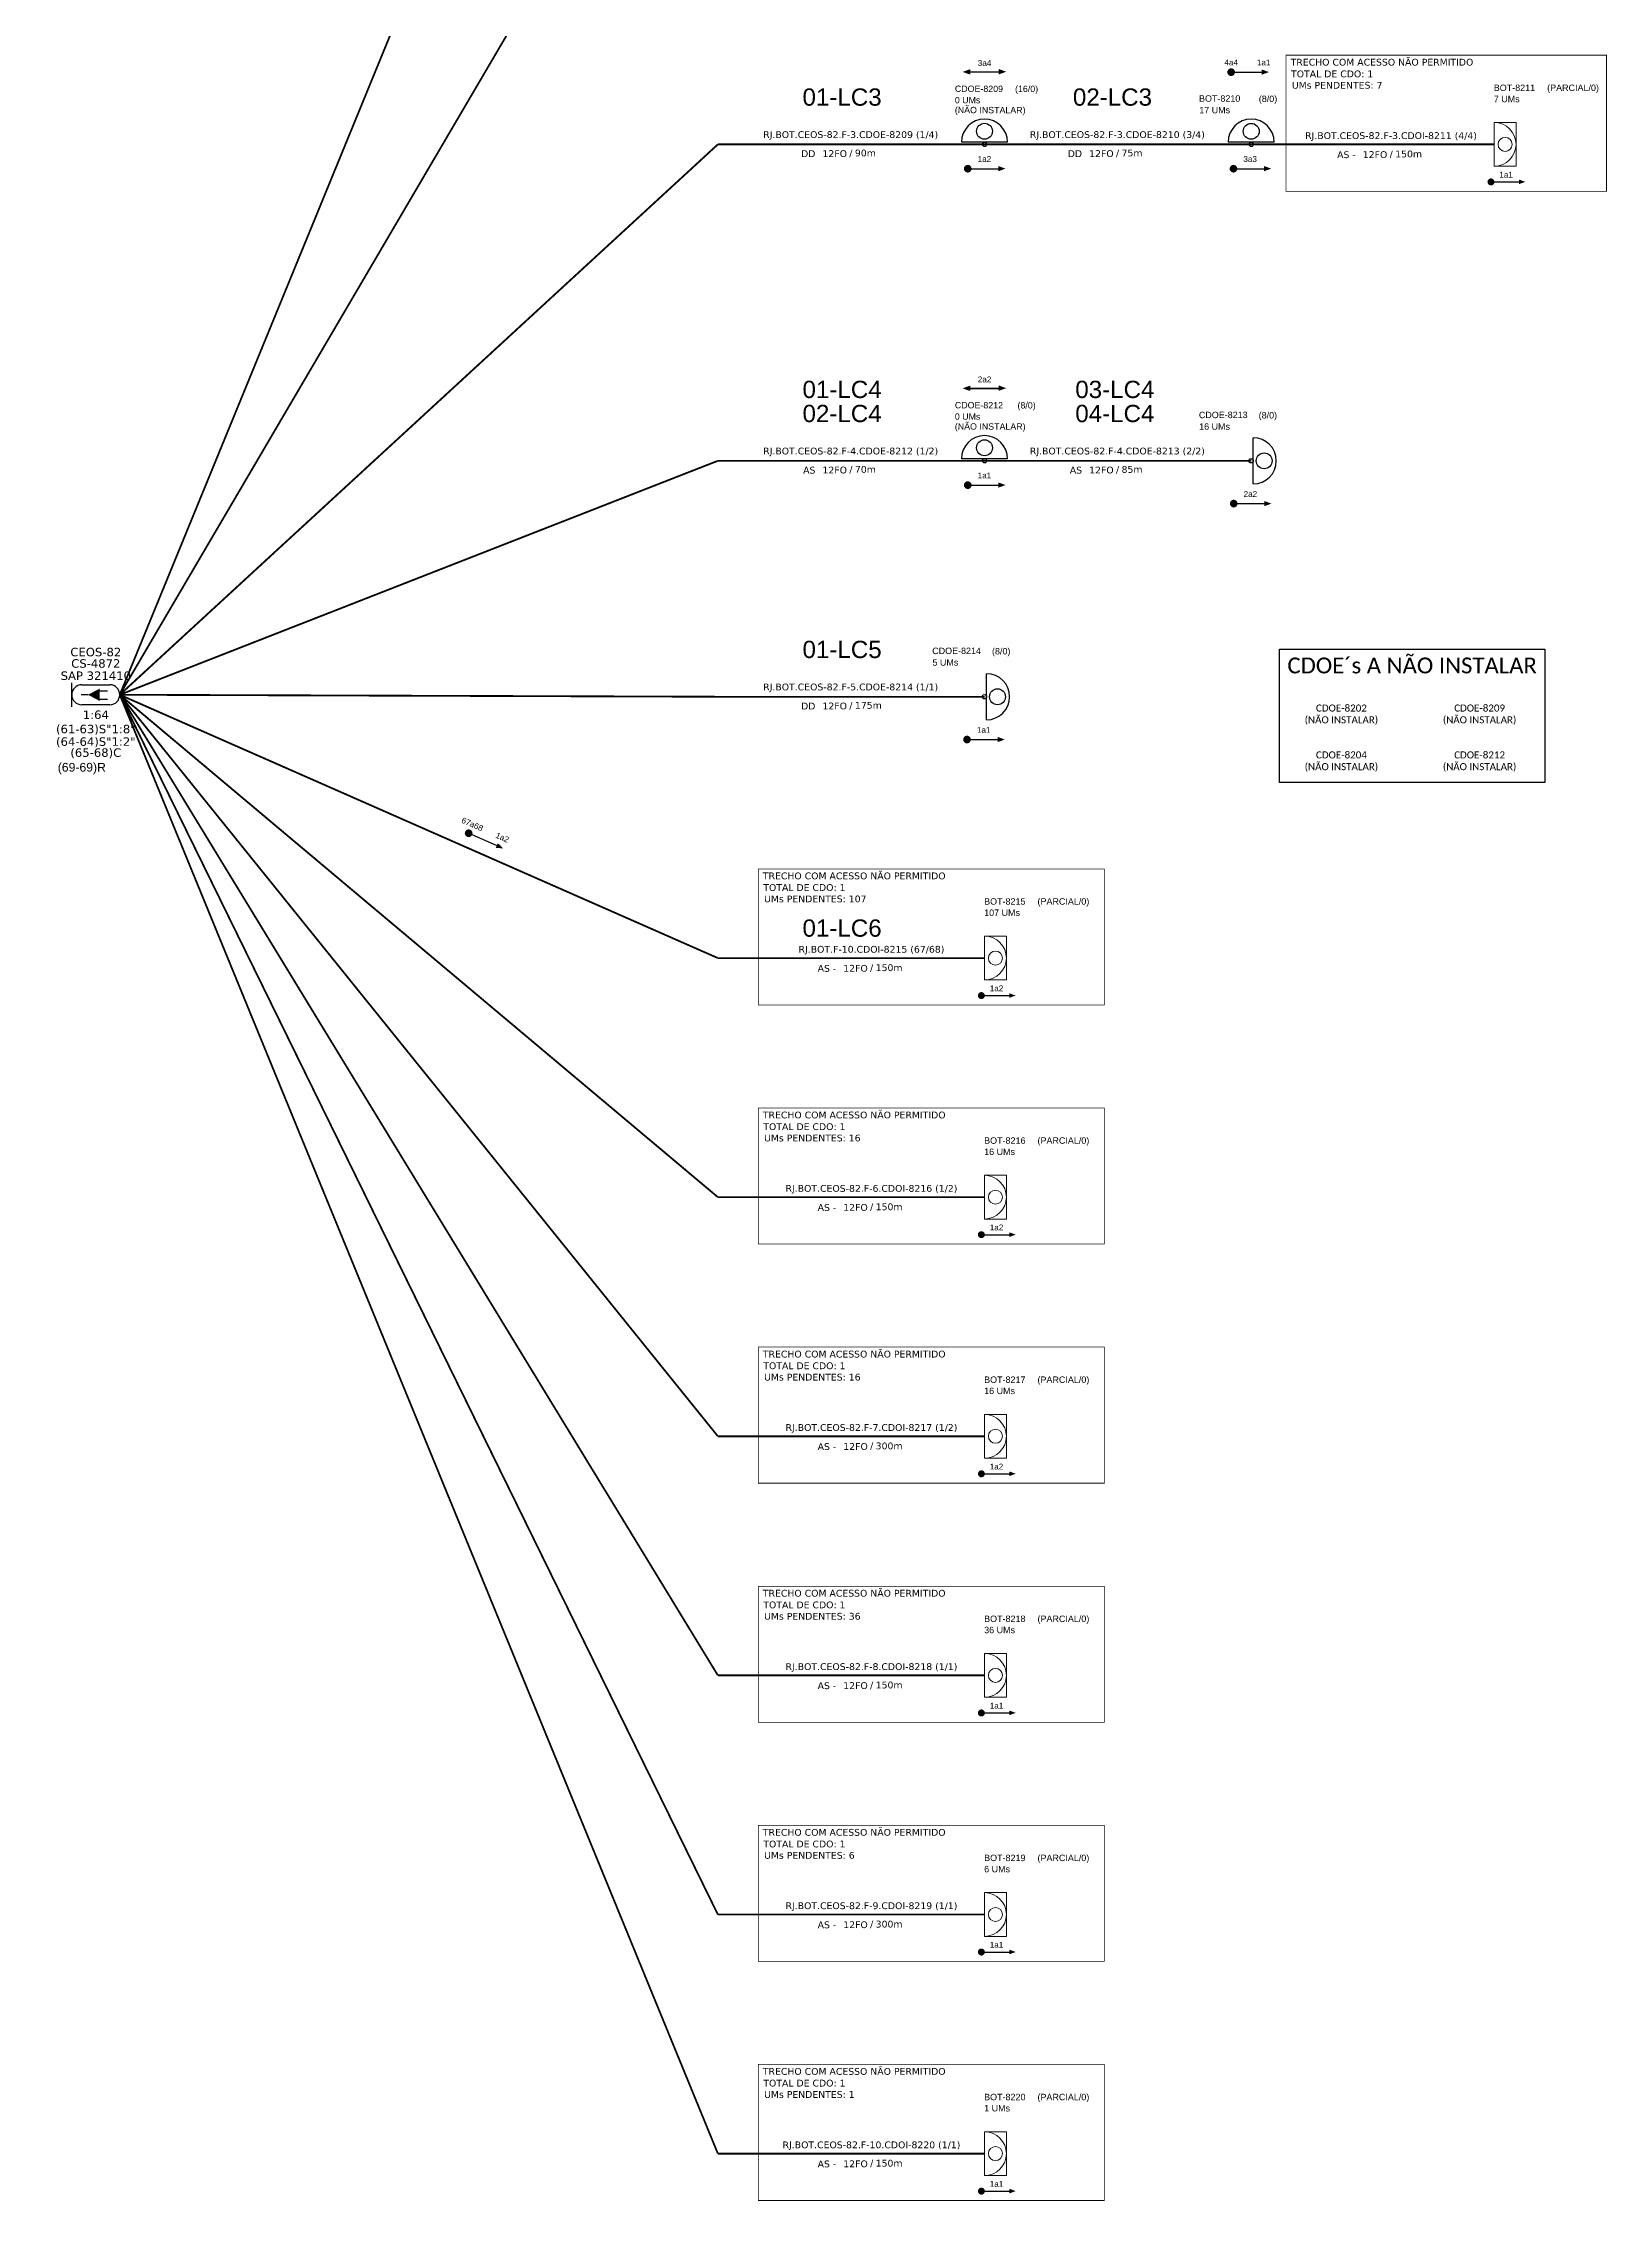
# Model space of a CAD drawing. Header units: millimetres. Extents: x -306105675 to -306105231, y 404252282 to 404253351.
# Drawn here: x -306105675 to -306105231, y 404252282 to 404252894 of the extents above; entities that cross this region are included whole.
import ezdxf
from ezdxf.enums import TextEntityAlignment as Align

# ---------------------------------------------------------------- set-up
doc = ezdxf.new("R2010")
doc.units = ezdxf.units.MM
doc.linetypes.add('ARILSUPP', pattern=[2.98, 1.42, -0.71, 0.14, -0.71])
for name, color, linetype, lineweight in [("20.0-LEGENDA DOS CDO'S", 1, 'Continuous', 0), ('20.1-CDO_INTERIOR', 1, 'Continuous', 0), ('20.2-CDO_POSTE', 1, 'Continuous', 5), ('40.1-ETIQUETAS', 1, 'Continuous', 20)]:
    doc.layers.add(name, color=color, linetype=linetype, lineweight=lineweight)
for name, color, linetype in [('20.4-CEOS', 1, 'Continuous'), ('CAP a instalar', 1, 'Continuous'), ('label_cabos', 7, 'Continuous'), ('LC1', 3, 'Continuous'), ('PROJETO_FTTH', 1, 'Continuous'), ('SETA', 7, 'Continuous'), ('UNIFILAR', 7, 'Continuous')]:
    doc.layers.add(name, color=color, linetype=linetype)
doc.styles.add('ARIAL', font='arial.ttf')
doc.styles.add('siredit', font='verdana.ttf')
doc.linetypes.add('FENCELINE1', pattern='A,0.25,-0.1,[133,ltypeshp.shx,S=0.1,R=0,X=-0.1,Y=0],-0.1,1', length=1.45)

# ---------------------------------------------------------------- blocks, each defined once
blk = doc.blocks.new('CEOS_RP_CT_DRT')
at = {"layer": '20.4-CEOS', "color": 0}
for p, q in [((-4.54, 1.19), (-1.19, 1.19)), ((-1.19, -1.19), (-4.54, -1.19))]:
    blk.add_line(p, q, dxfattribs=at)
for points in [[(-5.73, -1.43), (-5.73, 1.44)], [(-3.79, 0), (-4.59, 0)], [(-2.47, 0.48), (-1.45, 0.48)], [(-2.47, -0.52), (-1.45, -0.52)]]:
    blk.add_lwpolyline(points, dxfattribs=at)
blk.add_lwpolyline([(-3.79, 0, 0, 1.47, 0), (-2.41, 0, 1.47, 1.47, 0)], format="xyseb", dxfattribs=at)
for centre, start, end in [((-4.54, 0), 90, 270), ((-1.19, 0), 270, 90)]:
    blk.add_arc(centre, 1.19, start, end, dxfattribs=at)
at = {"layer": '20.4-CEOS', "color": 7, "style": 'siredit'}
for tag, p in [('Nº_DA_CEOS', (-2.86, 5.6)), ('LOCAL', (-2.86, 4.24)), ('SAP', (-2.86, 2.78)), ('RACIO_SPLITAGEM', (-2.86, -1.88)), ('FIBRAS_SPLITTER', (-2.86, -3.58)), ('FIBRAS_TOP_C', (-2.86, -5.08)), ('RESERVA_FINAIS', (-2.86, -6.39))]:
    blk.add_attdef(tag, text='', height=1.01, dxfattribs=at).set_placement(p, align=Align.TOP_CENTER)
blk = doc.blocks.new('ETIQUETA_RS5F')
at = {"layer": '40.1-ETIQUETAS', "color": 0, "style": 'siredit'}
blk.add_text('/', height=1.5, dxfattribs=at).set_placement((1.58, -1.95), align=Align.MIDDLE_RIGHT)
for tag, p in [('ETIQUETA_R_PRIMARIA', (1.21, 4.1)), ('ETIQUETA_R_SECUNDARIA', (1.21, 2.1)), ('F_ATIVAS/F_MORTAS', (1.14, -4.24))]:
    blk.add_attdef(tag, text='', height=1.5, dxfattribs=at).set_placement(p, align=Align.MIDDLE_CENTER)
for tag, p in [('TIPO_CABO', (-6.58, -2.12)), ('CAP_CABO', (0.4, -2.09))]:
    blk.add_attdef(tag, text='', height=1.5, dxfattribs=at).set_placement(p, align=Align.MIDDLE_RIGHT)
blk.add_attdef('METROS', text='', height=1.5, dxfattribs=at).set_placement((2.14, -1.95), align=Align.MIDDLE_LEFT)
for tag, p in [('FUSÃO_1', (0.85, -8.39)), ('FUSÃO_2', (0.85, -10.6)), ('FUSÃO_3', (0.85, -12.93)), ('FUSÃO_4', (0.85, -15.14)), ('FUSÃO_5', (0.85, -17.16))]:
    blk.add_attdef(tag, text='', height=1.5, dxfattribs=at).set_placement(p, align=Align.CENTER)
blk = doc.blocks.new('CDOI_INT')
at = {"layer": '20.1-CDO_INTERIOR', "color": 0, "lineweight": 18}
blk.add_lwpolyline([(4.25, -4.25), (4.25, 4.25), (0, 4.25), (0, -4.25)], close=True, dxfattribs=at)
blk.add_circle((2.12, 0), 1.36, dxfattribs=at)
blk.add_arc((0, 0), 4.25, 270, 90, dxfattribs=at)
at = {"layer": "20.0-LEGENDA DOS CDO'S", "color": 0, "style": 'ARIAL'}
for tag, p in [('CDO_N', (-0.08, 10.38)), ('SURVEY', (-0.08, 8.2)), ('SPLITER_1', (21.18, 10.38)), ('SPLITER_2', (21.19, 8.68)), ('SAP', (-0.08, 6.23)), ('1:XX', (5.94, -2.22)), ('UMS', (5.94, -4.24))]:
    blk.add_attdef(tag, p, '', height=1.36, dxfattribs=at)
blk.add_attdef('FIBRAS_UTILIZADAS', text='', height=1.36, dxfattribs=at).set_placement((15.34, 10.38), align=Align.CENTER)
blk = doc.blocks.new('SAN')
at = {"layer": 'SETA'}
blk.add_lwpolyline([(-2.58, 0), (6.02, 0)], dxfattribs=at)
for points in [[(-2.1, -0.66), (-3.93, 0), (-2.1, 0.67)], [(5.33, 0.68), (7.16, 0.01), (5.33, -0.65)]]:
    blk.add_solid(points, dxfattribs=at)
blk = doc.blocks.new('CDOE POSTE_')
at = {"color": 1}
blk.add_line((12.92, -5.49), (-2.38, -5.49), dxfattribs=at)
for centre, radius in [((5.27, -1.86), 2.64), ((5.27, -6.2), 0.708)]:
    blk.add_circle(centre, radius, dxfattribs=at)
blk.add_arc((5.27, -5.49), 7.65, 0, 180, dxfattribs=at)
blk = doc.blocks.new('CDOE-TEXTO PADRÃO')
at = {"layer": "20.0-LEGENDA DOS CDO'S", "color": 0, "style": 'ARIAL'}
for tag, p in [('CDO_N', (0.49, 7.39)), ('CORDOALHA', (0.5, 4.33)), ('SAP', (0.51, 1.67)), ('SPLITER_1', (0.59, -0.91)), ('SPLITER_2', (0.6, -3.55)), ('(XX-XX_F)S', (0.54, -8.29)), ('(XX-XX_L)S', (0.55, -10.83)), ('UMS', (0.55, -13.15))]:
    blk.add_attdef(tag, p, '', height=1.7, rotation=0.118, dxfattribs=at)
blk.add_attdef('FIBRAS_UTILIZADAS', text='', height=1.7, rotation=0.118, dxfattribs=at).set_placement((19.77, 7.43), align=Align.CENTER)
blk = doc.blocks.new('CDOE_CT_POSTE')
at = {"layer": "20.0-LEGENDA DOS CDO'S", "color": 0, "style": 'ARIAL'}
for tag, p in [('CDO_N', (0.12, 5.25)), ('CORDOALHA', (0.12, 4.02)), ('SAP', (0.12, 2.96)), ('1:XX', (0.14, 1.23)), ('UMS', (0.14, 0.22))]:
    blk.add_attdef(tag, p, '', height=0.68, rotation=0.118, dxfattribs=at)
blk.add_attdef('FIBRAS_UTILIZADAS', text='', height=0.68, rotation=0.118, dxfattribs=at).set_placement((7.83, 5.26), align=Align.CENTER)
blk = doc.blocks.new('A$C345E3DD5')
at = {"color": 8}
blk.add_line((0.04, 4.18), (-13.05, 4.18), dxfattribs=at)
for centre, major_axis, start_param, end_param in [((-6.51, 4.18), (-4.63, 4.63), 3.926991, 7.068583), ((-6.51, 7.29), (1.6, 1.6), 5.497787, 11.780972), ((-6.5, 3.58), (-0.428, 0.428), 3.926991, 10.210176)]:
    blk.add_ellipse(centre, major_axis=major_axis, ratio=1, start_param=start_param, end_param=end_param, dxfattribs=at)

msp = doc.modelspace()

# ---------------------------------------------------------------- linework, layer by layer
at = {"color": 3, "const_width": 0.2}
for points in [[(-306105231.26, 404252852.09), (-306105322.18, 404252852.09), (-306105322.18, 404252890.69), (-306105231.26, 404252890.69)], [(-306105373.7, 404252621.31), (-306105471.91, 404252621.31), (-306105471.91, 404252659.9), (-306105373.7, 404252659.9)], [(-306105373.7, 404252553.49), (-306105471.91, 404252553.49), (-306105471.91, 404252592.08), (-306105373.7, 404252592.08)], [(-306105373.7, 404252485.67), (-306105471.91, 404252485.67), (-306105471.91, 404252524.26), (-306105373.7, 404252524.26)], [(-306105373.7, 404252417.85), (-306105471.91, 404252417.85), (-306105471.91, 404252456.44), (-306105373.7, 404252456.44)], [(-306105373.7, 404252350.03), (-306105471.91, 404252350.03), (-306105471.91, 404252388.62), (-306105373.7, 404252388.62)], [(-306105373.7, 404252282.21), (-306105471.91, 404252282.21), (-306105471.91, 404252320.81), (-306105373.7, 404252320.81)]]:
    msp.add_lwpolyline(points, close=True, dxfattribs=at)
for points, const_width in [([(-306105338.29, 404252885.88, 1), (-306105337.19, 404252885.88, 1)], 1.1), ([(-306105413.01, 404252858.49, 1), (-306105411.91, 404252858.49, 1)], 1.1), ([(-306105337.63, 404252858.49, 1), (-306105336.53, 404252858.49, 1)], 1.1), ([(-306105264.53, 404252854.74, 1), (-306105263.53, 404252854.74, 1)], 1), ([(-306105264.53, 404252854.74, 1), (-306105263.53, 404252854.74, 1)], 1), ([(-306105413.01, 404252768.74, 1), (-306105411.91, 404252768.74, 1)], 1.1), ([(-306105337.08, 404252764.04, 1), (-306105336.96, 404252762.94, 1)], 1.1), ([(-306105412.73, 404252697.12, 1), (-306105412.61, 404252696.03, 1)], 1.1), ([(-306105554.55, 404252670.23, 1), (-306105553.54, 404252669.79, 1)], 1.1), ([(-306105409.1, 404252623.96, 1), (-306105408.1, 404252623.96, 1)], 1), ([(-306105409.1, 404252623.96, 1), (-306105408.1, 404252623.96, 1)], 1), ([(-306105409.1, 404252556.14, 1), (-306105408.1, 404252556.14, 1)], 1), ([(-306105409.1, 404252556.14, 1), (-306105408.1, 404252556.14, 1)], 1), ([(-306105409.1, 404252488.32, 1), (-306105408.1, 404252488.32, 1)], 1), ([(-306105409.1, 404252488.32, 1), (-306105408.1, 404252488.32, 1)], 1), ([(-306105409.1, 404252420.5, 1), (-306105408.1, 404252420.5, 1)], 1), ([(-306105409.1, 404252420.5, 1), (-306105408.1, 404252420.5, 1)], 1), ([(-306105409.1, 404252352.68, 1), (-306105408.1, 404252352.68, 1)], 1), ([(-306105409.1, 404252352.68, 1), (-306105408.1, 404252352.68, 1)], 1), ([(-306105409.1, 404252284.86, 1), (-306105408.1, 404252284.86, 1)], 1), ([(-306105409.1, 404252284.86, 1), (-306105408.1, 404252284.86, 1)], 1)]:
    msp.add_lwpolyline(points, format="xyb", close=True, dxfattribs=dict(const_width=const_width))
at = {"layer": 'CAP a instalar', "linetype": 'FENCELINE1', "ltscale": 7, "const_width": 0.513}
for points in [[(-306105483.35, 404253123.06), (-306105653.02, 404252709.28)], [(-306105483.35, 404252775.64), (-306105653.02, 404252709.28)], [(-306105407.7, 404252775.64), (-306105483.35, 404252775.64)], [(-306105332.05, 404252775.64), (-306105407.7, 404252775.64)], [(-306105483.35, 404252634.6), (-306105653.02, 404252709.28)], [(-306105407.7, 404252634.6), (-306105483.35, 404252634.6)]]:
    msp.add_lwpolyline(points, dxfattribs=at)
at = {"layer": 'CAP a instalar', "ltscale": 7, "const_width": 0.513}
for points in [[(-306105483.35, 404252998.44), (-306105653.02, 404252709.28)], [(-306105483.35, 404252865.39), (-306105653.02, 404252709.28)], [(-306105407.7, 404252865.39), (-306105483.35, 404252865.39)], [(-306105332.05, 404252865.39), (-306105407.7, 404252865.39)], [(-306105407.7, 404252708.72), (-306105483.35, 404252708.72), (-306105653.02, 404252709.28)]]:
    msp.add_lwpolyline(points, dxfattribs=at)
at = {"layer": 'CAP a instalar', "color": 8, "linetype": 'FENCELINE1', "ltscale": 7, "const_width": 0.513}
for points in [[(-306105263.12, 404252865.39), (-306105332.05, 404252865.39)], [(-306105483.35, 404252566.79), (-306105653.02, 404252709.28)], [(-306105483.35, 404252498.97), (-306105653.02, 404252709.28)], [(-306105483.35, 404252431.15), (-306105653.02, 404252709.28)], [(-306105483.35, 404252363.33), (-306105653.02, 404252709.28)], [(-306105483.35, 404252295.51), (-306105653.02, 404252709.28)], [(-306105407.7, 404252566.79), (-306105483.35, 404252566.79)], [(-306105407.7, 404252498.97), (-306105483.35, 404252498.97)], [(-306105407.7, 404252431.15), (-306105483.35, 404252431.15)], [(-306105407.7, 404252363.33), (-306105483.35, 404252363.33)], [(-306105407.7, 404252295.51), (-306105483.35, 404252295.51)]]:
    msp.add_lwpolyline(points, dxfattribs=at)
at = {"layer": 'PROJETO_FTTH', "color": 2, "ltscale": 2}
msp.add_lwpolyline([(-306105324.06, 404252722.25), (-306105248.76, 404252722.25), (-306105248.76, 404252684.39), (-306105324.06, 404252684.39)], close=True, dxfattribs=at)
at = {"layer": 'SETA'}
for points in [[(-306105337.74, 404252885.88), (-306105328.28, 404252885.88)], [(-306105412.46, 404252858.49), (-306105403, 404252858.49)], [(-306105337.08, 404252858.49), (-306105327.62, 404252858.49)], [(-306105264.03, 404252854.74), (-306105255.43, 404252854.74)], [(-306105264.03, 404252854.74), (-306105255.43, 404252854.74)], [(-306105412.46, 404252768.74), (-306105403, 404252768.74)], [(-306105337.02, 404252763.49), (-306105327.56, 404252763.49)], [(-306105412.67, 404252696.57), (-306105403.22, 404252696.57)], [(-306105554.04, 404252670.01), (-306105545.39, 404252666.2)], [(-306105408.6, 404252623.96), (-306105400, 404252623.96)], [(-306105408.6, 404252623.96), (-306105400, 404252623.96)], [(-306105408.6, 404252556.14), (-306105400, 404252556.14)], [(-306105408.6, 404252556.14), (-306105400, 404252556.14)], [(-306105408.6, 404252488.32), (-306105400, 404252488.32)], [(-306105408.6, 404252488.32), (-306105400, 404252488.32)], [(-306105408.6, 404252420.5), (-306105400, 404252420.5)], [(-306105408.6, 404252420.5), (-306105400, 404252420.5)], [(-306105408.6, 404252352.68), (-306105400, 404252352.68)], [(-306105408.6, 404252352.68), (-306105400, 404252352.68)], [(-306105408.6, 404252284.86), (-306105400, 404252284.86)], [(-306105408.6, 404252284.86), (-306105400, 404252284.86)]]:
    msp.add_lwpolyline(points, dxfattribs=at)
for points in [[(-306105329.04, 404252886.62), (-306105327.02, 404252885.89), (-306105329.04, 404252885.16)], [(-306105403.76, 404252859.24), (-306105401.75, 404252858.51), (-306105403.76, 404252857.77)], [(-306105328.38, 404252859.24), (-306105326.37, 404252858.51), (-306105328.38, 404252857.77)], [(-306105256.12, 404252855.42), (-306105254.29, 404252854.76), (-306105256.12, 404252854.09)], [(-306105256.12, 404252855.42), (-306105254.29, 404252854.76), (-306105256.12, 404252854.09)], [(-306105403.76, 404252769.49), (-306105401.75, 404252768.76), (-306105403.76, 404252768.02)], [(-306105328.32, 404252764.24), (-306105326.31, 404252763.51), (-306105328.32, 404252762.77)], [(-306105403.98, 404252697.32), (-306105401.96, 404252696.59), (-306105403.98, 404252695.85)], [(-306105545.78, 404252667.19), (-306105544.23, 404252665.71), (-306105546.37, 404252665.85)], [(-306105400.69, 404252624.64), (-306105398.86, 404252623.97), (-306105400.69, 404252623.31)], [(-306105400.69, 404252624.64), (-306105398.86, 404252623.97), (-306105400.69, 404252623.31)], [(-306105400.69, 404252556.82), (-306105398.86, 404252556.15), (-306105400.69, 404252555.49)], [(-306105400.69, 404252556.82), (-306105398.86, 404252556.15), (-306105400.69, 404252555.49)], [(-306105400.69, 404252489), (-306105398.86, 404252488.33), (-306105400.69, 404252487.67)], [(-306105400.69, 404252489), (-306105398.86, 404252488.33), (-306105400.69, 404252487.67)], [(-306105400.69, 404252421.18), (-306105398.86, 404252420.52), (-306105400.69, 404252419.85)], [(-306105400.69, 404252421.18), (-306105398.86, 404252420.52), (-306105400.69, 404252419.85)], [(-306105400.69, 404252353.36), (-306105398.86, 404252352.7), (-306105400.69, 404252352.03)], [(-306105400.69, 404252353.36), (-306105398.86, 404252352.7), (-306105400.69, 404252352.03)], [(-306105400.69, 404252285.54), (-306105398.86, 404252284.88), (-306105400.69, 404252284.21)], [(-306105400.69, 404252285.54), (-306105398.86, 404252284.88), (-306105400.69, 404252284.21)]]:
    msp.add_solid(points, dxfattribs=at)

# ---------------------------------------------------------------- block references
for p in [(-306105401.2, 404252861.81), (-306105401.2, 404252772.06)]:
    msp.add_blockref('A$C345E3DD5', p)
at = {"layer": '20.1-CDO_INTERIOR', "color": 8, "ltscale": 11}
ref = msp.add_blockref('CDOI_INT', (-306105263.12, 404252865.39), dxfattribs=dict(at, xscale=1.458499505982035, yscale=1.458499505982035, zscale=1.458499505982035))
ref.add_attrib('CDO_N', 'BOT-8211', (-306105263.24, 404252880.53), dxfattribs={"layer": "20.0-LEGENDA DOS CDO'S", "color": 0, "height": 1.82, "style": 'ARIAL'})
ref.add_attrib('FIBRAS_UTILIZADAS', '(PARCIAL/0)', dxfattribs={"layer": "20.0-LEGENDA DOS CDO'S", "color": 0, "height": 1.82, "style": 'ARIAL'}).set_placement((-306105240.75, 404252880.53), align=Align.CENTER)
ref.add_attrib('SURVEY', '7 UMs', (-306105263.24, 404252877.35), dxfattribs={"layer": "20.0-LEGENDA DOS CDO'S", "color": 0, "height": 1.82, "style": 'ARIAL'})
at = {"layer": '20.1-CDO_INTERIOR', "ltscale": 11}
ref = msp.add_blockref('CDOI_INT', (-306105407.7, 404252634.6), dxfattribs=dict(at, xscale=1.458499505982035, yscale=1.458499505982035, zscale=1.458499505982035))
ref.add_attrib('CDO_N', 'BOT-8215', (-306105407.82, 404252649.75), dxfattribs={"layer": "20.0-LEGENDA DOS CDO'S", "color": 0, "height": 1.82, "style": 'ARIAL'})
ref.add_attrib('FIBRAS_UTILIZADAS', '(PARCIAL/0)', dxfattribs={"layer": "20.0-LEGENDA DOS CDO'S", "color": 0, "height": 1.82, "style": 'ARIAL'}).set_placement((-306105385.33, 404252649.75), align=Align.CENTER)
ref.add_attrib('SURVEY', '107 UMs', (-306105407.81, 404252646.56), dxfattribs={"layer": "20.0-LEGENDA DOS CDO'S", "color": 0, "height": 1.82, "style": 'ARIAL'})
at = {"layer": '20.1-CDO_INTERIOR', "color": 8, "ltscale": 11}
ref = msp.add_blockref('CDOI_INT', (-306105407.7, 404252566.79), dxfattribs=dict(at, xscale=1.458499505982035, yscale=1.458499505982035, zscale=1.458499505982035))
ref.add_attrib('CDO_N', 'BOT-8216', (-306105407.82, 404252581.93), dxfattribs={"layer": "20.0-LEGENDA DOS CDO'S", "color": 0, "height": 1.82, "style": 'ARIAL'})
ref.add_attrib('FIBRAS_UTILIZADAS', '(PARCIAL/0)', dxfattribs={"layer": "20.0-LEGENDA DOS CDO'S", "color": 0, "height": 1.82, "style": 'ARIAL'}).set_placement((-306105385.33, 404252581.93), align=Align.CENTER)
ref.add_attrib('SURVEY', '16 UMs', (-306105407.81, 404252578.75), dxfattribs={"layer": "20.0-LEGENDA DOS CDO'S", "color": 0, "height": 1.82, "style": 'ARIAL'})
ref = msp.add_blockref('CDOI_INT', (-306105407.7, 404252498.97), dxfattribs=dict(at, xscale=1.458499505982035, yscale=1.458499505982035, zscale=1.458499505982035))
ref.add_attrib('CDO_N', 'BOT-8217', (-306105407.82, 404252514.11), dxfattribs={"layer": "20.0-LEGENDA DOS CDO'S", "color": 0, "height": 1.82, "style": 'ARIAL'})
ref.add_attrib('FIBRAS_UTILIZADAS', '(PARCIAL/0)', dxfattribs={"layer": "20.0-LEGENDA DOS CDO'S", "color": 0, "height": 1.82, "style": 'ARIAL'}).set_placement((-306105385.33, 404252514.11), align=Align.CENTER)
ref.add_attrib('SURVEY', '16 UMs', (-306105407.81, 404252510.93), dxfattribs={"layer": "20.0-LEGENDA DOS CDO'S", "color": 0, "height": 1.82, "style": 'ARIAL'})
ref = msp.add_blockref('CDOI_INT', (-306105407.7, 404252431.15), dxfattribs=dict(at, xscale=1.458499505982035, yscale=1.458499505982035, zscale=1.458499505982035))
ref.add_attrib('CDO_N', 'BOT-8218', (-306105407.82, 404252446.29), dxfattribs={"layer": "20.0-LEGENDA DOS CDO'S", "color": 0, "height": 1.82, "style": 'ARIAL'})
ref.add_attrib('FIBRAS_UTILIZADAS', '(PARCIAL/0)', dxfattribs={"layer": "20.0-LEGENDA DOS CDO'S", "color": 0, "height": 1.82, "style": 'ARIAL'}).set_placement((-306105385.33, 404252446.29), align=Align.CENTER)
ref.add_attrib('SURVEY', '36 UMs', (-306105407.81, 404252443.11), dxfattribs={"layer": "20.0-LEGENDA DOS CDO'S", "color": 0, "height": 1.82, "style": 'ARIAL'})
ref = msp.add_blockref('CDOI_INT', (-306105407.7, 404252363.33), dxfattribs=dict(at, xscale=1.458499505982035, yscale=1.458499505982035, zscale=1.458499505982035))
ref.add_attrib('CDO_N', 'BOT-8219', (-306105407.82, 404252378.47), dxfattribs={"layer": "20.0-LEGENDA DOS CDO'S", "color": 0, "height": 1.82, "style": 'ARIAL'})
ref.add_attrib('FIBRAS_UTILIZADAS', '(PARCIAL/0)', dxfattribs={"layer": "20.0-LEGENDA DOS CDO'S", "color": 0, "height": 1.82, "style": 'ARIAL'}).set_placement((-306105385.33, 404252378.47), align=Align.CENTER)
ref.add_attrib('SURVEY', '6 UMs', (-306105407.81, 404252375.29), dxfattribs={"layer": "20.0-LEGENDA DOS CDO'S", "color": 0, "height": 1.82, "style": 'ARIAL'})
ref = msp.add_blockref('CDOI_INT', (-306105407.7, 404252295.51), dxfattribs=dict(at, xscale=1.458499505982035, yscale=1.458499505982035, zscale=1.458499505982035))
ref.add_attrib('CDO_N', 'BOT-8220', (-306105407.82, 404252310.65), dxfattribs={"layer": "20.0-LEGENDA DOS CDO'S", "color": 0, "height": 1.82, "style": 'ARIAL'})
ref.add_attrib('FIBRAS_UTILIZADAS', '(PARCIAL/0)', dxfattribs={"layer": "20.0-LEGENDA DOS CDO'S", "color": 0, "height": 1.82, "style": 'ARIAL'}).set_placement((-306105385.33, 404252310.65), align=Align.CENTER)
ref.add_attrib('SURVEY', '1 UMs', (-306105407.81, 404252307.47), dxfattribs={"layer": "20.0-LEGENDA DOS CDO'S", "color": 0, "height": 1.82, "style": 'ARIAL'})
at = {"layer": '20.2-CDO_POSTE', "color": 8}
ref = msp.add_blockref('CDOE_CT_POSTE', (-306105416.5, 404252866.43), dxfattribs=dict(at, xscale=2.640000019016442, yscale=2.639999999999999, zscale=2.639999999999999, rotation=359.7381893931093))
ref.add_attrib('CDO_N', 'CDOE-8209', (-306105416.12, 404252880.28), dxfattribs={"layer": "20.0-LEGENDA DOS CDO'S", "color": 0, "height": 1.795, "rotation": 359.85618, "style": 'ARIAL', "width": 1})
ref.add_attrib('CORDOALHA', '0 UMs', (-306105416.13, 404252877.05), dxfattribs={"layer": "20.0-LEGENDA DOS CDO'S", "color": 0, "height": 1.795, "rotation": 359.85618, "style": 'ARIAL', "width": 1})
ref.add_attrib('SAP', '(NÃO INSTALAR)', (-306105416.13, 404252874.25), dxfattribs={"layer": "20.0-LEGENDA DOS CDO'S", "color": 0, "height": 1.7951, "rotation": 359.85618, "style": 'ARIAL', "width": 1})
ref.add_attrib('FIBRAS_UTILIZADAS', '(16/0)', dxfattribs={"layer": "20.0-LEGENDA DOS CDO'S", "color": 0, "height": 1.795, "rotation": 359.85618, "style": 'ARIAL', "width": 1}).set_placement((-306105395.77, 404252880.23), align=Align.CENTER)
at = {"layer": '20.2-CDO_POSTE'}
ref = msp.add_blockref('CDOE-TEXTO PADRÃO', (-306105339.05, 404252865.31), dxfattribs=dict(at, xscale=1.069200003147125, yscale=1.069200003147125, zscale=1.069200003147125))
ref.add_attrib('CDO_N', 'BOT-8210', (-306105346.85, 404252877.48), dxfattribs={"layer": "20.0-LEGENDA DOS CDO'S", "color": 0, "height": 1.817, "rotation": 0.11799, "style": 'ARIAL'})
ref.add_attrib('CORDOALHA', '17 UMs', (-306105346.78, 404252874.2), dxfattribs={"layer": "20.0-LEGENDA DOS CDO'S", "color": 0, "height": 1.817, "rotation": 0.11799, "style": 'ARIAL'})
ref.add_attrib('FIBRAS_UTILIZADAS', '       (8/0)', dxfattribs={"layer": "20.0-LEGENDA DOS CDO'S", "color": 0, "height": 1.8175, "rotation": 0.11799, "style": 'ARIAL'}).set_placement((-306105329.75, 404252877.39), align=Align.CENTER)
at = {"layer": '20.2-CDO_POSTE', "color": 8}
ref = msp.add_blockref('CDOE_CT_POSTE', (-306105416.5, 404252776.68), dxfattribs=dict(at, xscale=2.640000019016442, yscale=2.639999999999999, zscale=2.639999999999999, rotation=359.7381893931093))
ref.add_attrib('CDO_N', 'CDOE-8212', (-306105416.12, 404252790.53), dxfattribs={"layer": "20.0-LEGENDA DOS CDO'S", "color": 0, "height": 1.795, "rotation": 359.85618, "style": 'ARIAL', "width": 1})
ref.add_attrib('CORDOALHA', '0 UMs', (-306105416.13, 404252787.3), dxfattribs={"layer": "20.0-LEGENDA DOS CDO'S", "color": 0, "height": 1.795, "rotation": 359.85618, "style": 'ARIAL', "width": 1})
ref.add_attrib('SAP', '(NÃO INSTALAR)', (-306105416.13, 404252784.5), dxfattribs={"layer": "20.0-LEGENDA DOS CDO'S", "color": 0, "height": 1.7951, "rotation": 359.85618, "style": 'ARIAL', "width": 1})
ref.add_attrib('FIBRAS_UTILIZADAS', '(8/0)', dxfattribs={"layer": "20.0-LEGENDA DOS CDO'S", "color": 0, "height": 1.795, "rotation": 359.85618, "style": 'ARIAL', "width": 1}).set_placement((-306105395.77, 404252790.48), align=Align.CENTER)
at = {"layer": '20.2-CDO_POSTE'}
ref = msp.add_blockref('CDOE-TEXTO PADRÃO', (-306105339.09, 404252775.55), dxfattribs=dict(at, xscale=1.069200003147125, yscale=1.069200003147125, zscale=1.069200003147125))
ref.add_attrib('CDO_N', 'CDOE-8213', (-306105346.89, 404252787.73), dxfattribs={"layer": "20.0-LEGENDA DOS CDO'S", "color": 0, "height": 1.817, "rotation": 0.11799, "style": 'ARIAL'})
ref.add_attrib('CORDOALHA', '16 UMs', (-306105346.82, 404252784.45), dxfattribs={"layer": "20.0-LEGENDA DOS CDO'S", "color": 0, "height": 1.817, "rotation": 0.11799, "style": 'ARIAL'})
ref.add_attrib('FIBRAS_UTILIZADAS', '       (8/0)', dxfattribs={"layer": "20.0-LEGENDA DOS CDO'S", "color": 0, "height": 1.8175, "rotation": 0.11799, "style": 'ARIAL'}).set_placement((-306105329.79, 404252787.64), align=Align.CENTER)
ref = msp.add_blockref('CDOE-TEXTO PADRÃO', (-306105414.74, 404252708.63), dxfattribs=dict(at, xscale=1.069200003147125, yscale=1.069200003147125, zscale=1.069200003147125))
ref.add_attrib('CDO_N', 'CDOE-8214', (-306105422.54, 404252720.81), dxfattribs={"layer": "20.0-LEGENDA DOS CDO'S", "color": 0, "height": 1.817, "rotation": 0.11799, "style": 'ARIAL'})
ref.add_attrib('CORDOALHA', '5 UMs', (-306105422.47, 404252717.53), dxfattribs={"layer": "20.0-LEGENDA DOS CDO'S", "color": 0, "height": 1.817, "rotation": 0.11799, "style": 'ARIAL'})
ref.add_attrib('FIBRAS_UTILIZADAS', '       (8/0)', dxfattribs={"layer": "20.0-LEGENDA DOS CDO'S", "color": 0, "height": 1.8175, "rotation": 0.11799, "style": 'ARIAL'}).set_placement((-306105405.44, 404252720.72), align=Align.CENTER)
at = {"layer": '20.4-CEOS', "xscale": 2.37783237695694, "yscale": 2.37783237695694, "zscale": 2.37783237695694}
msp.add_blockref('CEOS_RP_CT_DRT', (-306105653.02, 404252709.28), dxfattribs=at).add_auto_attribs({'Nº_DA_CEOS': 'CEOS-82', 'LOCAL': 'CS-4872', 'SAP': 'SAP 321410', 'RACIO_SPLITAGEM': '1:64', 'FIBRAS_SPLITTER': '(61-63)S"1:8"', 'FIBRAS_TOP_C': '(64-64)S"1:2"', 'RESERVA_FINAIS': '(65-68)C'})
at = {"layer": '40.1-ETIQUETAS'}
ref = msp.add_blockref('ETIQUETA_RS5F', (-306105447.19, 404252865.46), dxfattribs=dict(at, xscale=1.283039983498747, yscale=1.283039983498747, zscale=1.283039983498747))
ref.add_attrib('ETIQUETA_R_SECUNDARIA', 'RJ.BOT.CEOS-82.F-3.CDOE-8209 (1/4)', dxfattribs={"color": 0, "height": 1.9246, "style": 'siredit'}).set_placement((-306105445.67, 404252868.16), align=Align.MIDDLE_CENTER)
ref.add_attrib('TIPO_CABO', 'DD', dxfattribs={"color": 0, "height": 1.925, "style": 'siredit'}).set_placement((-306105455.68, 404252862.75), align=Align.MIDDLE_RIGHT)
ref.add_attrib('CAP_CABO', '12FO', dxfattribs={"color": 0, "height": 1.925, "style": 'siredit'}).set_placement((-306105446.72, 404252862.77), align=Align.MIDDLE_RIGHT)
ref.add_attrib('METROS', '90m', dxfattribs={"color": 0, "height": 1.925, "style": 'siredit'}).set_placement((-306105444.48, 404252862.95), align=Align.MIDDLE_LEFT)
ref = msp.add_blockref('ETIQUETA_RS5F', (-306105371.54, 404252865.46), dxfattribs=dict(at, xscale=1.283039983498747, yscale=1.283039983498747, zscale=1.283039983498747))
ref.add_attrib('ETIQUETA_R_SECUNDARIA', 'RJ.BOT.CEOS-82.F-3.CDOE-8210 (3/4)', dxfattribs={"color": 0, "height": 1.9246, "style": 'siredit'}).set_placement((-306105370.02, 404252868.16), align=Align.MIDDLE_CENTER)
ref.add_attrib('TIPO_CABO', 'DD', dxfattribs={"color": 0, "height": 1.925, "style": 'siredit'}).set_placement((-306105380.03, 404252862.75), align=Align.MIDDLE_RIGHT)
ref.add_attrib('CAP_CABO', '12FO', dxfattribs={"color": 0, "height": 1.925, "style": 'siredit'}).set_placement((-306105371.07, 404252862.77), align=Align.MIDDLE_RIGHT)
ref.add_attrib('METROS', '75m', dxfattribs={"color": 0, "height": 1.925, "style": 'siredit'}).set_placement((-306105368.83, 404252862.95), align=Align.MIDDLE_LEFT)
at = {"layer": '40.1-ETIQUETAS', "color": 8}
ref = msp.add_blockref('ETIQUETA_RS5F', (-306105293.91, 404252865.17), dxfattribs=dict(at, xscale=1.283039983498747, yscale=1.283039983498747, zscale=1.283039983498747))
ref.add_attrib('ETIQUETA_R_SECUNDARIA', 'RJ.BOT.CEOS-82.F-3.CDOI-8211 (4/4)', dxfattribs={"color": 0, "height": 1.9246, "style": 'siredit'}).set_placement((-306105292.39, 404252867.87), align=Align.MIDDLE_CENTER)
ref.add_attrib('TIPO_CABO', 'AS -', dxfattribs={"color": 0, "height": 1.925, "style": 'siredit'}).set_placement((-306105302.4, 404252862.46), align=Align.MIDDLE_RIGHT)
ref.add_attrib('CAP_CABO', '12FO', dxfattribs={"color": 0, "height": 1.925, "style": 'siredit'}).set_placement((-306105293.44, 404252862.49), align=Align.MIDDLE_RIGHT)
ref.add_attrib('METROS', '150m', dxfattribs={"color": 0, "height": 1.925, "style": 'siredit'}).set_placement((-306105291.2, 404252862.67), align=Align.MIDDLE_LEFT)
at = {"layer": '40.1-ETIQUETAS'}
ref = msp.add_blockref('ETIQUETA_RS5F', (-306105447.19, 404252775.71), dxfattribs=dict(at, xscale=1.283039983498747, yscale=1.283039983498747, zscale=1.283039983498747))
ref.add_attrib('ETIQUETA_R_SECUNDARIA', 'RJ.BOT.CEOS-82.F-4.CDOE-8212 (1/2)', dxfattribs={"color": 0, "height": 1.9246, "style": 'siredit'}).set_placement((-306105445.67, 404252778.41), align=Align.MIDDLE_CENTER)
ref.add_attrib('TIPO_CABO', 'AS', dxfattribs={"color": 0, "height": 1.925, "style": 'siredit'}).set_placement((-306105455.68, 404252772.99), align=Align.MIDDLE_RIGHT)
ref.add_attrib('CAP_CABO', '12FO', dxfattribs={"color": 0, "height": 1.925, "style": 'siredit'}).set_placement((-306105446.72, 404252773.02), align=Align.MIDDLE_RIGHT)
ref.add_attrib('METROS', '70m', dxfattribs={"color": 0, "height": 1.925, "style": 'siredit'}).set_placement((-306105444.48, 404252773.2), align=Align.MIDDLE_LEFT)
ref = msp.add_blockref('ETIQUETA_RS5F', (-306105371.54, 404252775.71), dxfattribs=dict(at, xscale=1.283039983498747, yscale=1.283039983498747, zscale=1.283039983498747))
ref.add_attrib('ETIQUETA_R_SECUNDARIA', 'RJ.BOT.CEOS-82.F-4.CDOE-8213 (2/2)', dxfattribs={"color": 0, "height": 1.9246, "style": 'siredit'}).set_placement((-306105370.02, 404252778.41), align=Align.MIDDLE_CENTER)
ref.add_attrib('TIPO_CABO', 'AS', dxfattribs={"color": 0, "height": 1.925, "style": 'siredit'}).set_placement((-306105380.03, 404252772.99), align=Align.MIDDLE_RIGHT)
ref.add_attrib('CAP_CABO', '12FO', dxfattribs={"color": 0, "height": 1.925, "style": 'siredit'}).set_placement((-306105371.07, 404252773.02), align=Align.MIDDLE_RIGHT)
ref.add_attrib('METROS', '85m', dxfattribs={"color": 0, "height": 1.925, "style": 'siredit'}).set_placement((-306105368.83, 404252773.2), align=Align.MIDDLE_LEFT)
ref = msp.add_blockref('ETIQUETA_RS5F', (-306105447.19, 404252708.79), dxfattribs=dict(at, xscale=1.283039983498747, yscale=1.283039983498747, zscale=1.283039983498747))
ref.add_attrib('ETIQUETA_R_SECUNDARIA', 'RJ.BOT.CEOS-82.F-5.CDOE-8214 (1/1)', dxfattribs={"color": 0, "height": 1.9246, "style": 'siredit'}).set_placement((-306105445.67, 404252711.49), align=Align.MIDDLE_CENTER)
ref.add_attrib('TIPO_CABO', 'DD', dxfattribs={"color": 0, "height": 1.925, "style": 'siredit'}).set_placement((-306105455.68, 404252706.07), align=Align.MIDDLE_RIGHT)
ref.add_attrib('CAP_CABO', '12FO', dxfattribs={"color": 0, "height": 1.925, "style": 'siredit'}).set_placement((-306105446.72, 404252706.1), align=Align.MIDDLE_RIGHT)
ref.add_attrib('METROS', '175m', dxfattribs={"color": 0, "height": 1.925, "style": 'siredit'}).set_placement((-306105444.48, 404252706.28), align=Align.MIDDLE_LEFT)
ref = msp.add_blockref('ETIQUETA_RS5F', (-306105441.3, 404252634.39), dxfattribs=dict(at, xscale=1.283039983498747, yscale=1.283039983498747, zscale=1.283039983498747))
ref.add_attrib('ETIQUETA_R_SECUNDARIA', 'RJ.BOT.F-10.CDOI-8215 (67/68)', dxfattribs={"color": 0, "height": 1.9246, "style": 'siredit'}).set_placement((-306105439.78, 404252637.09), align=Align.MIDDLE_CENTER)
ref.add_attrib('TIPO_CABO', 'AS -', dxfattribs={"color": 0, "height": 1.925, "style": 'siredit'}).set_placement((-306105449.78, 404252631.68), align=Align.MIDDLE_RIGHT)
ref.add_attrib('CAP_CABO', '12FO', dxfattribs={"color": 0, "height": 1.925, "style": 'siredit'}).set_placement((-306105440.82, 404252631.7), align=Align.MIDDLE_RIGHT)
ref.add_attrib('METROS', '150m', dxfattribs={"color": 0, "height": 1.925, "style": 'siredit'}).set_placement((-306105438.59, 404252631.88), align=Align.MIDDLE_LEFT)
at = {"layer": '40.1-ETIQUETAS', "color": 8}
ref = msp.add_blockref('ETIQUETA_RS5F', (-306105441.3, 404252566.57), dxfattribs=dict(at, xscale=1.283039983498747, yscale=1.283039983498747, zscale=1.283039983498747))
ref.add_attrib('ETIQUETA_R_SECUNDARIA', 'RJ.BOT.CEOS-82.F-6.CDOI-8216 (1/2)', dxfattribs={"color": 0, "height": 1.9246, "style": 'siredit'}).set_placement((-306105439.78, 404252569.27), align=Align.MIDDLE_CENTER)
ref.add_attrib('TIPO_CABO', 'AS -', dxfattribs={"color": 0, "height": 1.925, "style": 'siredit'}).set_placement((-306105449.78, 404252563.86), align=Align.MIDDLE_RIGHT)
ref.add_attrib('CAP_CABO', '12FO', dxfattribs={"color": 0, "height": 1.925, "style": 'siredit'}).set_placement((-306105440.82, 404252563.88), align=Align.MIDDLE_RIGHT)
ref.add_attrib('METROS', '150m', dxfattribs={"color": 0, "height": 1.925, "style": 'siredit'}).set_placement((-306105438.59, 404252564.06), align=Align.MIDDLE_LEFT)
ref = msp.add_blockref('ETIQUETA_RS5F', (-306105441.3, 404252498.75), dxfattribs=dict(at, xscale=1.283039983498747, yscale=1.283039983498747, zscale=1.283039983498747))
ref.add_attrib('ETIQUETA_R_SECUNDARIA', 'RJ.BOT.CEOS-82.F-7.CDOI-8217 (1/2)', dxfattribs={"color": 0, "height": 1.9246, "style": 'siredit'}).set_placement((-306105439.78, 404252501.45), align=Align.MIDDLE_CENTER)
ref.add_attrib('TIPO_CABO', 'AS -', dxfattribs={"color": 0, "height": 1.925, "style": 'siredit'}).set_placement((-306105449.78, 404252496.04), align=Align.MIDDLE_RIGHT)
ref.add_attrib('CAP_CABO', '12FO', dxfattribs={"color": 0, "height": 1.925, "style": 'siredit'}).set_placement((-306105440.82, 404252496.07), align=Align.MIDDLE_RIGHT)
ref.add_attrib('METROS', '300m', dxfattribs={"color": 0, "height": 1.925, "style": 'siredit'}).set_placement((-306105438.59, 404252496.24), align=Align.MIDDLE_LEFT)
ref = msp.add_blockref('ETIQUETA_RS5F', (-306105441.3, 404252430.93), dxfattribs=dict(at, xscale=1.283039983498747, yscale=1.283039983498747, zscale=1.283039983498747))
ref.add_attrib('ETIQUETA_R_SECUNDARIA', 'RJ.BOT.CEOS-82.F-8.CDOI-8218 (1/1)', dxfattribs={"color": 0, "height": 1.9246, "style": 'siredit'}).set_placement((-306105439.78, 404252433.63), align=Align.MIDDLE_CENTER)
ref.add_attrib('TIPO_CABO', 'AS -', dxfattribs={"color": 0, "height": 1.925, "style": 'siredit'}).set_placement((-306105449.78, 404252428.22), align=Align.MIDDLE_RIGHT)
ref.add_attrib('CAP_CABO', '12FO', dxfattribs={"color": 0, "height": 1.925, "style": 'siredit'}).set_placement((-306105440.82, 404252428.25), align=Align.MIDDLE_RIGHT)
ref.add_attrib('METROS', '150m', dxfattribs={"color": 0, "height": 1.925, "style": 'siredit'}).set_placement((-306105438.59, 404252428.42), align=Align.MIDDLE_LEFT)
ref = msp.add_blockref('ETIQUETA_RS5F', (-306105441.3, 404252363.11), dxfattribs=dict(at, xscale=1.283039983498747, yscale=1.283039983498747, zscale=1.283039983498747))
ref.add_attrib('ETIQUETA_R_SECUNDARIA', 'RJ.BOT.CEOS-82.F-9.CDOI-8219 (1/1)', dxfattribs={"color": 0, "height": 1.9246, "style": 'siredit'}).set_placement((-306105439.78, 404252365.81), align=Align.MIDDLE_CENTER)
ref.add_attrib('TIPO_CABO', 'AS -', dxfattribs={"color": 0, "height": 1.925, "style": 'siredit'}).set_placement((-306105449.78, 404252360.4), align=Align.MIDDLE_RIGHT)
ref.add_attrib('CAP_CABO', '12FO', dxfattribs={"color": 0, "height": 1.925, "style": 'siredit'}).set_placement((-306105440.82, 404252360.43), align=Align.MIDDLE_RIGHT)
ref.add_attrib('METROS', '300m', dxfattribs={"color": 0, "height": 1.925, "style": 'siredit'}).set_placement((-306105438.59, 404252360.6), align=Align.MIDDLE_LEFT)
ref = msp.add_blockref('ETIQUETA_RS5F', (-306105441.3, 404252295.29), dxfattribs=dict(at, xscale=1.283039983498747, yscale=1.283039983498747, zscale=1.283039983498747))
ref.add_attrib('ETIQUETA_R_SECUNDARIA', 'RJ.BOT.CEOS-82.F-10.CDOI-8220 (1/1)', dxfattribs={"color": 0, "height": 1.9246, "style": 'siredit'}).set_placement((-306105439.78, 404252297.99), align=Align.MIDDLE_CENTER)
ref.add_attrib('TIPO_CABO', 'AS -', dxfattribs={"color": 0, "height": 1.925, "style": 'siredit'}).set_placement((-306105449.78, 404252292.58), align=Align.MIDDLE_RIGHT)
ref.add_attrib('CAP_CABO', '12FO', dxfattribs={"color": 0, "height": 1.925, "style": 'siredit'}).set_placement((-306105440.82, 404252292.61), align=Align.MIDDLE_RIGHT)
ref.add_attrib('METROS', '150m', dxfattribs={"color": 0, "height": 1.925, "style": 'siredit'}).set_placement((-306105438.59, 404252292.79), align=Align.MIDDLE_LEFT)
at = {"layer": 'label_cabos', "xscale": 0.8553599894046784, "yscale": 0.8553599894046784, "zscale": 0.85536}
msp.add_blockref('CDOE POSTE_', (-306105336.56, 404252870.69), dxfattribs=at)
at = {"layer": 'label_cabos', "xscale": 0.8553599894046783, "yscale": 0.8553599894046783, "zscale": 0.8553599999999999, "rotation": 270}
for p in [(-306105326.78, 404252780.14), (-306105402.43, 404252713.23)]:
    msp.add_blockref('CDOE POSTE_', p, dxfattribs=at)
at = {"layer": 'UNIFILAR', "color": 5, "lineweight": -3, "xscale": 1.1, "yscale": 1.1, "zscale": 1.1}
for p in [(-306105409.58, 404252885.94), (-306105409.42, 404252885.98), (-306105409.58, 404252796.19), (-306105409.42, 404252796.23)]:
    msp.add_blockref('SAN', p, dxfattribs=at)

# ---------------------------------------------------------------- texts
at = {"style": 'ARIAL'}
for s, height, p in [('3a4', 1.65, (-306105407.69, 404252887.65)), ('4a4', 1.65, (-306105337.74, 404252887.8)), ('1a1', 1.65, (-306105328.51, 404252887.8)), ('1a2', 1.65, (-306105407.73, 404252860.42)), ('3a3', 1.65, (-306105332.35, 404252860.42)), ('1a1', 1.65, (-306105259.73, 404252855.97)), ('2a2', 1.65, (-306105407.69, 404252797.9)), ('1a1', 1.65, (-306105407.73, 404252770.66)), ('2a2', 1.65, (-306105332.29, 404252765.41)), ('1a1', 1.65, (-306105407.94, 404252698.49)), ('(69-69)R', 2.475, (-306105663.79, 404252687.48)), ('1a2', 1.65, (-306105404.3, 404252625.19)), ('1a2', 1.65, (-306105404.3, 404252557.37)), ('1a2', 1.65, (-306105404.3, 404252489.55)), ('1a1', 1.65, (-306105404.3, 404252421.73)), ('1a1', 1.65, (-306105404.3, 404252353.91)), ('1a1', 1.65, (-306105404.3, 404252286.09))]:
    msp.add_text(s, height=height, dxfattribs=at).set_placement(p, align=Align.CENTER)
at = {"color": 3, "style": 'siredit'}
for s, p in [('TRECHO COM ACESSO NÃO PERMITIDO', (-306105320.87, 404252887.74)), ('TOTAL DE CDO: 1', (-306105320.75, 404252884.42)), ('UMs PENDENTES: 7', (-306105320.52, 404252881.2)), ('TRECHO COM ACESSO NÃO PERMITIDO', (-306105470.59, 404252656.95)), ('TOTAL DE CDO: 1', (-306105470.47, 404252653.64)), ('UMs PENDENTES: 107', (-306105470.24, 404252650.42)), ('TRECHO COM ACESSO NÃO PERMITIDO', (-306105470.59, 404252589.13)), ('TOTAL DE CDO: 1', (-306105470.47, 404252585.82)), ('UMs PENDENTES: 16', (-306105470.24, 404252582.6)), ('TRECHO COM ACESSO NÃO PERMITIDO', (-306105470.59, 404252521.31)), ('TOTAL DE CDO: 1', (-306105470.47, 404252518)), ('UMs PENDENTES: 16', (-306105470.24, 404252514.78)), ('TRECHO COM ACESSO NÃO PERMITIDO', (-306105470.59, 404252453.49)), ('TOTAL DE CDO: 1', (-306105470.47, 404252450.18)), ('UMs PENDENTES: 36', (-306105470.24, 404252446.96)), ('TRECHO COM ACESSO NÃO PERMITIDO', (-306105470.59, 404252385.67)), ('TOTAL DE CDO: 1', (-306105470.47, 404252382.36)), ('UMs PENDENTES: 6', (-306105470.24, 404252379.14)), ('TRECHO COM ACESSO NÃO PERMITIDO', (-306105470.59, 404252317.86)), ('TOTAL DE CDO: 1', (-306105470.47, 404252314.54)), ('UMs PENDENTES: 1', (-306105470.24, 404252311.32))]:
    msp.add_text(s, height=1.9246, dxfattribs=at).set_placement(p)
at = {"style": 'ARIAL'}
for s, p in [('67a68', (-306105553.34, 404252671.8)), ('1a2', (-306105544.82, 404252668.05))]:
    msp.add_text(s, height=1.65, rotation=336.24373, dxfattribs=at).set_placement(p, align=Align.CENTER)
at = {"attachment_point": 5}
for s, insert, char_height, width in [('{\\fCalibri|b0|i0|c0|p34;\\C2;CDOE´s A NÃO INSTALAR}', (-306105286.39, 404252717.57, -0.9), 4.5, 105.7054), ('{\\fCalibri|b0|i0|c0|p34;\\C7;CDOE-8202\\P(NÃO INSTALAR)}', (-306105306.46, 404252703.63, 0.45), 2, 21.8953), ('{\\fCalibri|b0|i0|c0|p34;\\C7;CDOE-8209\\P(NÃO INSTALAR)}', (-306105267.26, 404252703.63, 0.45), 2, 21.8953), ('{\\fCalibri|b0|i0|c0|p34;\\C7;CDOE-8204\\P(NÃO INSTALAR)}', (-306105306.46, 404252690.34, 0.45), 2, 21.8953), ('{\\fCalibri|b0|i0|c0|p34;\\C7;CDOE-8212\\P(NÃO INSTALAR)}', (-306105267.26, 404252690.34, 0.45), 2, 21.8953)]:
    msp.add_mtext(s, dxfattribs=dict(at, insert=insert, char_height=char_height, width=width))
at = {"layer": 'LC1', "linetype": 'ARILSUPP', "style": 'ARIAL'}
for s, p in [('01-LC3', (-306105448.11, 404252878.81)), ('02-LC3', (-306105371.41, 404252878.81)), ('01-LC4', (-306105448.11, 404252795.89)), ('03-LC4', (-306105370.73, 404252795.89)), ('02-LC4', (-306105448.11, 404252789.06)), ('04-LC4', (-306105370.73, 404252789.06)), ('01-LC5', (-306105448.11, 404252722.14)), ('01-LC6', (-306105448.11, 404252643.11))]:
    msp.add_text(s, height=4.9, dxfattribs=at).set_placement(p, align=Align.MIDDLE_CENTER)

doc.saveas('drawing.dxf')
